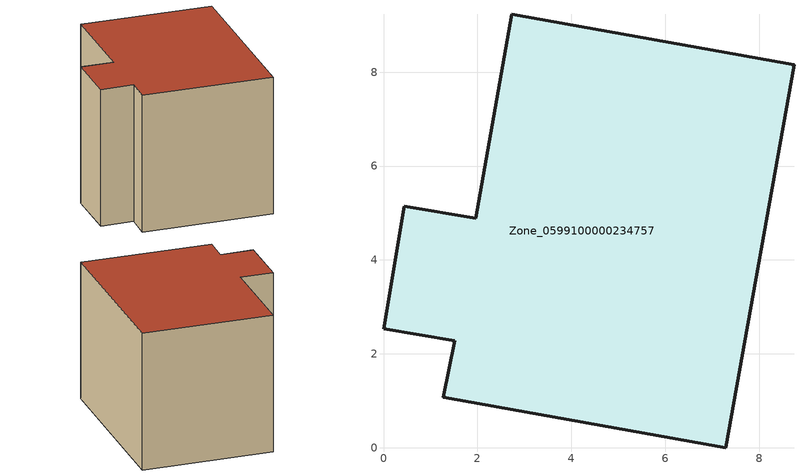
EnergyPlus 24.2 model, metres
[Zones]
Zone_0599100000234757
 floor ground (C_G): 0.44,5.14 1.96,4.88 2.73,9.23 8.74,8.16 7.29,0 1.27,1.08 1.52,2.28 0,2.54 z0
 wall outside (C_F): 7.29,0 8.74,8.16 2.73,9.23 1.96,4.88 0.44,5.14 0,2.54 1.52,2.28 1.27,1.08 7.29,0 z0:6.57
 roof outside (C_R): 1.96,4.88 0.44,5.14 0,2.54 1.52,2.28 1.27,1.08 7.29,0 8.74,8.16 2.73,9.23 z6.57
[BUILDING]
Pand.0599100000234757: North Axis=0; Terrain=City; Loads Convergence Tolerance Value=0.04; Temperature Convergence Tolerance Value=0.4; Solar Distribution=FullExterior; Maximum Number of Warmup Days=25; Minimum Number of Warmup Days=1
[Site:Location]
Rotterdam.The.Hague.AP_ZH_NLD Design_Conditions: Latitude=51.96; Longitude=4.45; Time Zone=1; Elevation=-4.5
[SITE:GROUNDTEMPERATURE:BUILDINGSURFACE]
18, 18, 18, 18, 18, 18, 18, 18, 18, 18, 18, 18
[MATERIAL] Thermal Absorptance=0.9; Solar Absorptance=0.7; Visible Absorptance=0.7
Name | Roughness | Thickness | Conductivity | Density | Specific Heat
G.TC.1946-1964 | MediumSmooth | 0.15 | 1 | 540 | 1210
F.TC.1946-1964 | Rough | 0.3 | 0.857143 | 1920 | 840
R.TC.1946-1964 | MediumRough | 0.2 | 0.235294 | 1500 | 1000
[CONSTRUCTION]
C_G: G.TC.1946-1964
C_F: F.TC.1946-1964
C_R: R.TC.1946-1964
[ZONE]
Zone_0599100000234757: Type=1; Multiplier=1; Ceiling Height=Autocalculate; Volume=Autocalculate; Floor Area=autocalculate; Part of Total Floor Area=Yes
[ZONEINFILTRATION:DESIGNFLOWRATE]
Infil_Zone_0599100000234757: Zone or ZoneList or Space or SpaceList=Zone_0599100000234757; Schedule=AlwaysOn; Design Flow Rate Calculation Method=Flow/Area; Flow Rate per Floor Area=0.003; Constant Term Coefficient=1; Temperature Term Coefficient=0; Velocity Term Coefficient=0; Velocity Squared Term Coefficient=0
[HVACTEMPLATE:ZONE:IDEALLOADSAIRSYSTEM]
Zone_0599100000234757: Maximum Heating Supply Air Temperature=50; Minimum Cooling Supply Air Temperature=13; Maximum Heating Supply Air Humidity Ratio=0.0156; Minimum Cooling Supply Air Humidity Ratio=0.0077; Heating Limit=NoLimit; Cooling Limit=NoLimit; Dehumidification Control Type=ConstantSensibleHeatRatio; Cooling Sensible Heat Ratio=0.7; Dehumidification Setpoint=60; Humidification Control Type=None; Humidification Setpoint=30; Outdoor Air Method=None; Outdoor Air Flow Rate per Person=0.00944; Outdoor Air Flow Rate per Zone Floor Area=0; Outdoor Air Flow Rate per Zone=0; Demand Controlled Ventilation Type=None; Outdoor Air Economizer Type=NoEconomizer; Heat Recovery Type=None; Sensible Heat Recovery Effectiveness=0.7; Latent Heat Recovery Effectiveness=0.65
[ZONECONTROL:THERMOSTAT]
ThermostatControl_Zone_0599100000234757: Zone or ZoneList=Zone_0599100000234757; Control Type Schedule=DualSetpointControlType; Control 1=Thermostat_Zone_0599100000234757; Temperature Difference Between Cutout And Setpoint=0
[THERMOSTATSETPOINT:DUALSETPOINT]
Thermostat_Zone_0599100000234757: Heating Setpoint Temperature Schedule=HeatingSetpoint_Zone_0599100000234757; Cooling Setpoint Temperature Schedule=CoolingSetpoint_Zone_0599100000234757
[SCHEDULE:COMPACT]
HeatingSetpoint_Zone_0599100000234757: Through: 12/31, For: AllDays, Until: 24:00, 21
CoolingSetpoint_Zone_0599100000234757: Through: 12/31, For: AllDays, Until: 24:00, 24
DualSetpointControlType: Through: 12/31, For: AllDays, Until: 24:00, 4
AlwaysOn: Through: 12/31, For: AllDays, Until: 24:00, 1
